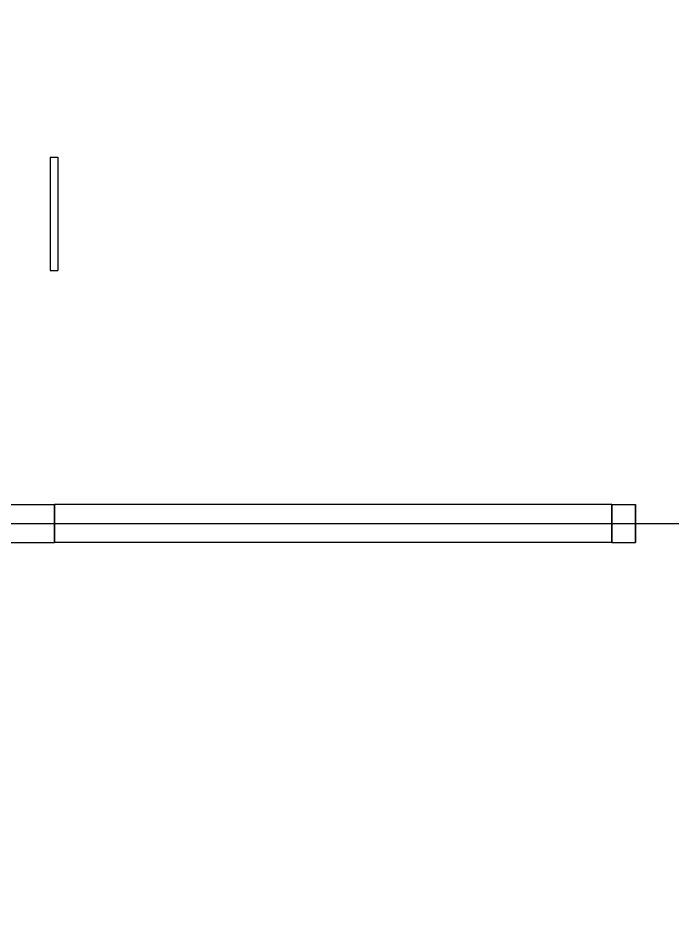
# Model space of a CAD drawing. Header units: inches. Extents: x -233729 to 737493, y -275239 to 196021.
# Drawn here: x 478247.5 to 478420.7, y 15953.8 to 16189.6 of the extents above; entities that cross this region are included whole.
import ezdxf

# ---------------------------------------------------------------- set-up
doc = ezdxf.new("R2010")
doc.units = ezdxf.units.IN
doc.header["$MEASUREMENT"] = 0
doc.layers.add('P_AX', color=7, linetype='Continuous')

# ---------------------------------------------------------------- blocks, each defined once
blk = doc.blocks.new('A$C48CB4C16')
at = {"color": 1}
blk.add_line((8201.127706763964, 4905.530419049437, 710.6645883361932), (-2.69407646556e-05, 4905.530419049438, 710.6645883361932), dxfattribs=at)
at = {"layer": 'P_AX', "color": 6, "linetype": 'ByBlock', "lineweight": -2}
for p, q in [((3698.831088594744, 4910.529219102699, 710.6645883361932), (3692.560083712335, 4910.529219102699, 710.6645883361932)), ((3692.560083712335, 4910.529219102699, 710.6645883361932), (3692.560083712335, 4900.529219102697, 710.6645883361932)), ((3692.560083712335, 4900.529219102697, 710.6645883361932), (3692.560083712335, 4910.529219102699, 710.6645883361932)), ((3698.831088594744, 4910.529219102699, 710.6645883361932), (3692.560083712335, 4910.529219102699, 710.6645883361932)), ((3698.831088594744, 4910.529219102699, 710.6645883361932), (3846.384781776345, 4910.529219102699, 710.6645883361932)), ((3698.831088594744, 4910.529219102699, 710.6645883361932), (3698.831088594744, 4900.529219102697, 710.6645883361932)), ((3698.831088594744, 4900.529219102697, 710.6645883361932), (3698.831088594744, 4910.529219102699, 710.6645883361932)), ((3698.831088594744, 4910.529219102699, 710.6645883361932), (3846.384781776345, 4910.529219102699, 710.6645883361932)), ((3890.113776893937, 4910.529219102699, 710.6645883361932), (3846.384781776345, 4910.529219102699, 710.6645883361932)), ((3846.384781776345, 4910.529219102699, 710.6645883361932), (3846.384781776345, 4900.529219102697, 710.6645883361932)), ((3846.384781776345, 4900.529219102697, 710.6645883361932), (3846.384781776345, 4910.529219102699, 710.6645883361932)), ((3890.113776893937, 4910.529219102699, 710.6645883361932), (3846.384781776345, 4910.529219102699, 710.6645883361932)), ((3698.831088594744, 4900.529219102697, 710.6645883361932), (3692.560083712335, 4900.529219102697, 710.6645883361932)), ((3698.831088594744, 4900.529219102697, 710.6645883361932), (3692.560083712335, 4900.529219102697, 710.6645883361932)), ((3698.831088594744, 4900.529219102697, 710.6645883361932), (3846.384781776345, 4900.529219102697, 710.6645883361932)), ((3698.831088594744, 4900.529219102697, 710.6645883361932), (3846.384781776345, 4900.529219102697, 710.6645883361932)), ((3890.113776893937, 4900.529219102697, 710.6645883361932), (3846.384781776345, 4900.529219102697, 710.6645883361932)), ((3890.113776893937, 4900.529219102697, 710.6645883361932), (3846.384781776345, 4900.529219102697, 710.6645883361932))]:
    blk.add_line(p, q, dxfattribs=at)
at = {"layer": 'P_AX', "color": 6, "linetype": 'Continuous'}
for p, q in [((3847.499816052383, 4838.609696730158, 710.6645883361932), (3845.49981697707, 4838.611619922452, 710.6645883361932)), ((3847.499816052383, 4838.609696730158, 710.6645883361932), (3845.49981697707, 4838.611619922452, 710.6645883361932)), ((3847.470968167065, 4808.609710599879, 710.6645883361932), (3845.470969091752, 4808.611633792172, 710.6645883361932)), ((3847.470968167065, 4808.609710599879, 710.6645883361932), (3845.470969091752, 4808.611633792172, 710.6645883361932))]:
    blk.add_line(p, q, dxfattribs=at)
at = {"layer": 'P_AX', "color": 6}
for radius in [4100.563866852364, 761.7891955324333]:
    blk.add_circle((4100.5638399116, 4905.530419049437, 710.6645883361932), radius, dxfattribs=at)
at = {"layer": 'P_AX', "color": 6, "linetype": 'Continuous'}
for points in [[(3845.470993685653, 4808.63638440252, 710.6645883361932), (3845.471253658296, 4808.904737225385, 710.6645883361932), (3845.471792131779, 4809.462770332701, 710.6645883361932), (3845.472713810974, 4810.41919091123, 710.6645883361932), (3845.473657731898, 4811.399303666433, 710.6645883361932), (3845.47518003697, 4812.980610777741, 710.6645883361932), (3845.476968006231, 4814.838467782016, 710.6645883361932), (3845.478985484341, 4816.935305289111, 710.6645883361932), (3845.480451960233, 4818.459720005865, 710.6645883361932), (3845.481833341764, 4819.895843485489, 710.6645883361932), (3845.48309529014, 4821.207928189195, 710.6645883361932), (3845.484203467146, 4822.360226578663, 710.6645883361932), (3845.485123534221, 4823.316991115107, 710.6645883361932), (3845.485821152921, 4824.042474259742, 710.6645883361932), (3845.487420491758, 4825.705820740784, 710.6645883361932), (3845.488846543944, 4827.189099443729, 710.6645883361932), (3845.490086218692, 4828.478646047532, 710.6645883361932), (3845.491126425332, 4829.560796233012, 710.6645883361932), (3845.491954072844, 4830.421885679129, 710.6645883361932), (3845.492556070676, 4831.048250066235, 710.6645883361932), (3845.494034221978, 4832.586400359056, 710.6645883361932), (3845.495378130232, 4833.985115290738, 710.6645883361932), (3845.496573311161, 4835.229318464758, 710.6645883361932), (3845.497605280252, 4836.3039334832, 710.6645883361932), (3845.498370836838, 4837.101439052379, 710.6645883361932), (3845.498905979679, 4837.659199351097, 710.6645883361932), (3845.4992549452, 4838.023155284698, 710.6645883361932), (3845.499536449905, 4838.317387602876, 710.6645883361932), (3845.49981697707, 4838.611619922452, 710.6645883361932)], [(3845.470993685653, 4808.63638440252, 710.6645883361932), (3845.471253658296, 4808.904737225385, 710.6645883361932), (3845.471792131779, 4809.462770332701, 710.6645883361932), (3845.472713810974, 4810.41919091123, 710.6645883361932), (3845.473657731898, 4811.399303666433, 710.6645883361932), (3845.47518003697, 4812.980610777741, 710.6645883361932), (3845.476968006231, 4814.838467782016, 710.6645883361932), (3845.478985484341, 4816.935305289111, 710.6645883361932), (3845.480451960233, 4818.459720005865, 710.6645883361932), (3845.481833341764, 4819.895843485489, 710.6645883361932), (3845.48309529014, 4821.207928189195, 710.6645883361932), (3845.484203467146, 4822.360226578663, 710.6645883361932), (3845.485123534221, 4823.316991115107, 710.6645883361932), (3845.485821152921, 4824.042474259742, 710.6645883361932), (3845.487420491758, 4825.705820740784, 710.6645883361932), (3845.488846543944, 4827.189099443729, 710.6645883361932), (3845.490086218692, 4828.478646047532, 710.6645883361932), (3845.491126425332, 4829.560796233012, 710.6645883361932), (3845.491954072844, 4830.421885679129, 710.6645883361932), (3845.492556070676, 4831.048250066235, 710.6645883361932), (3845.494034221978, 4832.586400359056, 710.6645883361932), (3845.495378130232, 4833.985115290738, 710.6645883361932), (3845.496573311161, 4835.229318464758, 710.6645883361932), (3845.497605280252, 4836.3039334832, 710.6645883361932), (3845.498370836838, 4837.101439052379, 710.6645883361932), (3845.498905979679, 4837.659199351097, 710.6645883361932), (3845.4992549452, 4838.023155284698, 710.6645883361932), (3845.499536449905, 4838.317387602876, 710.6645883361932), (3845.49981697707, 4838.611619922452, 710.6645883361932)], [(3847.470992760966, 4808.634461210227, 710.6645883361932), (3847.471252737451, 4808.902818030796, 710.6645883361932), (3847.471791207092, 4809.460847139942, 710.6645883361932), (3847.472712888732, 4810.417270324776, 710.6645883361932), (3847.473656807211, 4811.397380474142, 710.6645883361932), (3847.474848889048, 4812.63561733498, 710.6645883361932), (3847.476057801279, 4813.891659861549, 710.6645883361932), (3847.477203447721, 4815.082184119734, 710.6645883361932), (3847.478205732535, 4816.123866176351, 710.6645883361932), (3847.478984559653, 4816.933382096819, 710.6645883361932), (3847.48045103671, 4818.45779790974, 710.6645883361932), (3847.48183241894, 4819.893922240126, 710.6645883361932), (3847.483094367781, 4821.206007404836, 710.6645883361932), (3847.484202544787, 4822.358305719799, 710.6645883361932), (3847.485122611048, 4823.315069502339, 710.6645883361932), (3847.485820228234, 4824.040551067448, 710.6645883361932), (3847.487419565791, 4825.703896240916, 710.6645883361932), (3847.488845617161, 4827.187174038148, 710.6645883361932), (3847.49008529156, 4828.476720229841, 710.6645883361932), (3847.491125498316, 4829.558870586219, 710.6645883361932), (3847.491953146644, 4830.419960877511, 710.6645883361932), (3847.492555145989, 4831.046326873942, 710.6645883361932), (3847.493912679027, 4832.458952855437, 710.6645883361932), (3847.495047137956, 4833.639636977694, 710.6645883361932), (3847.49597102881, 4834.601332011285, 710.6645883361932), (3847.496696857852, 4835.356990726783, 710.6645883361932), (3847.497237131349, 4835.919565896622, 710.6645883361932), (3847.497604355682, 4836.302010290909, 710.6645883361932), (3847.498457510723, 4837.190796092271, 710.6645883361932), (3847.499254020513, 4838.021232091939, 710.6645883361932), (3847.499535525334, 4838.315464410584, 710.6645883361932), (3847.499816052383, 4838.609696730158, 710.6645883361932)], [(3847.470992760966, 4808.634461210227, 710.6645883361932), (3847.471252737451, 4808.902818030796, 710.6645883361932), (3847.471791207092, 4809.460847139942, 710.6645883361932), (3847.472712888732, 4810.417270324776, 710.6645883361932), (3847.473656807211, 4811.397380474142, 710.6645883361932), (3847.474848889048, 4812.63561733498, 710.6645883361932), (3847.476057801279, 4813.891659861549, 710.6645883361932), (3847.477203447721, 4815.082184119734, 710.6645883361932), (3847.478205732535, 4816.123866176351, 710.6645883361932), (3847.478984559653, 4816.933382096819, 710.6645883361932), (3847.48045103671, 4818.45779790974, 710.6645883361932), (3847.48183241894, 4819.893922240126, 710.6645883361932), (3847.483094367781, 4821.206007404836, 710.6645883361932), (3847.484202544787, 4822.358305719799, 710.6645883361932), (3847.485122611048, 4823.315069502339, 710.6645883361932), (3847.485820228234, 4824.040551067448, 710.6645883361932), (3847.487419565791, 4825.703896240916, 710.6645883361932), (3847.488845617161, 4827.187174038148, 710.6645883361932), (3847.49008529156, 4828.476720229841, 710.6645883361932), (3847.491125498316, 4829.558870586219, 710.6645883361932), (3847.491953146644, 4830.419960877511, 710.6645883361932), (3847.492555145989, 4831.046326873942, 710.6645883361932), (3847.493912679027, 4832.458952855437, 710.6645883361932), (3847.495047137956, 4833.639636977694, 710.6645883361932), (3847.49597102881, 4834.601332011285, 710.6645883361932), (3847.496696857852, 4835.356990726783, 710.6645883361932), (3847.497237131349, 4835.919565896622, 710.6645883361932), (3847.497604355682, 4836.302010290909, 710.6645883361932), (3847.498457510723, 4837.190796092271, 710.6645883361932), (3847.499254020513, 4838.021232091939, 710.6645883361932), (3847.499535525334, 4838.315464410584, 710.6645883361932), (3847.499816052383, 4838.609696730158, 710.6645883361932)], [(3845.470969091752, 4808.611633792172, 710.6645883361932), (3845.47097995109, 4808.622412438623, 710.6645883361932), (3845.470993685653, 4808.63638440252, 710.6645883361932)], [(3845.470969091752, 4808.611633792172, 710.6645883361932), (3845.47097995109, 4808.622412438623, 710.6645883361932), (3845.470993685653, 4808.63638440252, 710.6645883361932)], [(3847.470968167065, 4808.609710599879, 710.6645883361932), (3847.470979051665, 4808.620514667712, 710.6645883361932), (3847.470992760966, 4808.634461210227, 710.6645883361932)], [(3847.470968167065, 4808.609710599879, 710.6645883361932), (3847.470979051665, 4808.620514667712, 710.6645883361932), (3847.470992760966, 4808.634461210227, 710.6645883361932)]]:
    blk.add_spline(points, degree=3, dxfattribs=at)

msp = doc.modelspace()

# ---------------------------------------------------------------- block references
at = {"color": 1, "rotation": 180.0000000029513}
msp.add_blockref('A$C48CB4C16', (482103.5383251106, 20961.31663733844, -710.6645883361924), dxfattribs=at)

doc.saveas('drawing.dxf')
